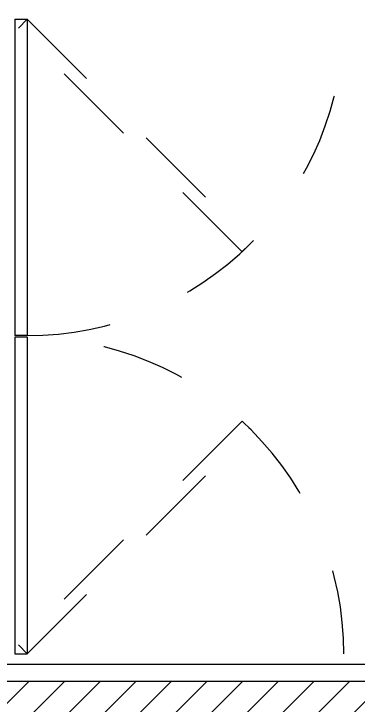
# Model space of a CAD drawing. Header units: millimetres. Extents: x 1999 to 2304, y 1614 to 1800.
# Drawn here: x 2214.603 to 2215.013, y 1634.563 to 1635.386 of the extents above; entities that cross this region are included whole.
import ezdxf

# ---------------------------------------------------------------- set-up
doc = ezdxf.new("R2010")
doc.units = ezdxf.units.MM
doc.header["$LTSCALE"] = 0.03
doc.linetypes.add('HIDDEN', pattern=[9.524999999999999, 6.35, -3.175])
doc.layers.add('Layout', color=6, linetype='Continuous')
doc.layers.add('PL1', color=1, linetype='Continuous')

msp = doc.modelspace()

# ---------------------------------------------------------------- hatches: boundary and pattern name
at = {"layer": 'PL1'}
h = msp.add_hatch(dxfattribs=at)
h.set_pattern_fill('_USER', color=251, scale=0.03, angle=45, pattern_type=0)
h.set_pattern_definition([(45, (174.6691626780557, -0.9525068782188555), (-0.02121320343559642, 0.02121320343559643), [])])
h.paths.add_polyline_path([(2218.080259431535, 1636.156885389607), (2217.999259431536, 1636.156885389607), (2217.999259431536, 1634.590885389604), (2214.132259431538, 1634.590885389605), (2214.132259431539, 1636.020885389602), (2214.022259431536, 1636.020885389602), (2214.022259431535, 1633.080885389604), (2214.112259431534, 1633.080885389604), (2214.112259431537, 1634.480885389605), (2217.999259431536, 1634.480885389604), (2217.999259431537, 1632.395885389607), (2218.080259431535, 1632.395885389607)])

# ---------------------------------------------------------------- linework, layer by layer
at = {"layer": 'Layout', "color": 5}
for p, q in [((2214.604259431537, 1635.379885389605), (2214.619259431538, 1635.379885389605)), ((2214.604259431537, 1635.379885389605), (2214.604259431538, 1635.002885389606)), ((2214.619259431538, 1635.379885389605), (2214.619259431538, 1635.002885389606)), ((2214.619259431538, 1635.002885389605), (2214.604259431538, 1635.002885389605)), ((2214.604259431538, 1635.000885389605), (2214.604259431538, 1634.623885389605)), ((2214.619259431538, 1635.000885389605), (2214.604259431538, 1635.000885389605)), ((2214.619259431538, 1635.000885389605), (2214.619259431538, 1634.623885389605)), ((2214.604259431538, 1634.623885389605), (2214.619259431538, 1634.623885389605))]:
    msp.add_line(p, q, dxfattribs=at)
at = {"layer": 'Layout', "color": 250, "linetype": 'HIDDEN', "ltscale": 0.5}
for points in [[(2214.875232086327, 1635.102699531381), (2214.60865282982, 1635.369278787888), (2214.619259431538, 1635.379885389606), (2214.885838688045, 1635.113306133099)], [(2214.875232086327, 1634.90107124783), (2214.60865282982, 1634.634491991323), (2214.619259431538, 1634.623885389605), (2214.885838688045, 1634.890464646112)]]:
    msp.add_lwpolyline(points, close=True, dxfattribs=at)
for centre, start, end in [((2214.619259431538, 1635.379885389606), 269.9999999999739, 0), ((2214.619259431538, 1634.623885389605), 0, 90.00000000005213)]:
    msp.add_arc(centre, 0.376999999999498, start, end, dxfattribs=at)
at = {"layer": 'PL1'}
msp.add_line((2217.979259431536, 1634.610885389604), (2214.152259431538, 1634.610885389605), dxfattribs=at)
at = {"layer": 'PL1', "color": 6}
msp.add_lwpolyline([(2214.132259431539, 1636.020885389602), (2214.022259431536, 1636.020885389602), (2214.022259431535, 1633.080885389604), (2214.112259431534, 1633.080885389604), (2214.112259431537, 1634.480885389605), (2217.999259431536, 1634.480885389604), (2217.999259431537, 1632.395885389607), (2218.080259431535, 1632.395885389607), (2218.080259431535, 1636.156885389607), (2217.999259431536, 1636.156885389607), (2217.999259431536, 1634.590885389604), (2214.132259431538, 1634.590885389605)], close=True, dxfattribs=at)

doc.saveas('drawing.dxf')
